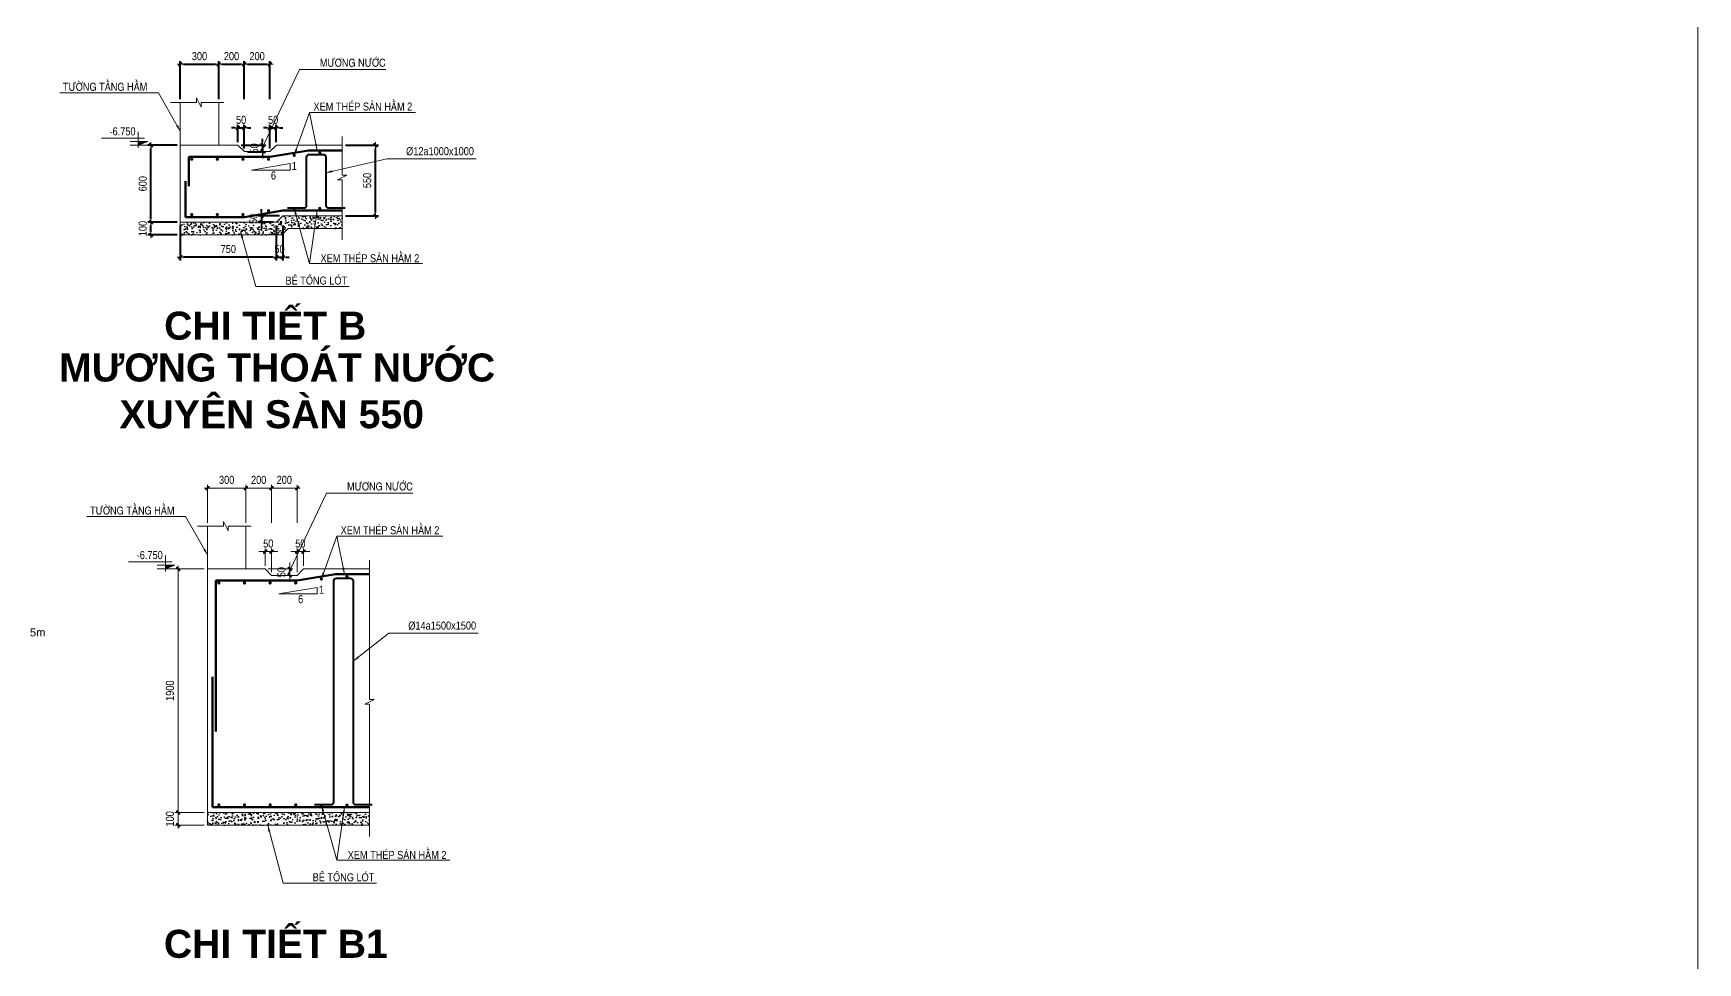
# Model space of a CAD drawing. Header units: millimetres. Extents: x 2356525 to 2927188, y -665534 to -417818.
# Drawn here: x 2823216 to 2927188, y -535301 to -477275 of the extents above; entities that cross this region are included whole.
import ezdxf
from ezdxf.enums import TextEntityAlignment as Align

# ---------------------------------------------------------------- set-up
doc = ezdxf.new("R2010")
doc.units = ezdxf.units.MM
doc.header["$LTSCALE"] = 200
doc.header["$MEASUREMENT"] = 0
doc.linetypes.add('HIDDEN', pattern=[0.375, 0.25, -0.125])
doc.layers.get('0').update_dxf_attribs({"lineweight": 9})
doc.layers.get('Defpoints').update_dxf_attribs({"color": 10, "lineweight": 0})
doc.layers.add('8', color=8, linetype='Continuous')
for name, color, linetype, lineweight in [('CDAI', 21, 'Continuous', 40), ('CHUTO', 51, 'Continuous', 15), ('CTHEP', 50, 'Continuous', 50), ('DBAO', 90, 'Continuous', 13), ('DGIONG', 130, 'Continuous', 13), ('DMo', 9, 'HIDDEN', 9), ('HATCH', 154, 'Continuous', 9), ('KTH', 154, 'Continuous', 9), ('Net khuat', 8, 'HIDDEN', 13), ('Start text ghi chu', 7, 'Continuous', 15), ('STICK', 1, 'Continuous', 9), ('TEXT', 7, 'Continuous', 15)]:
    doc.layers.add(name, color=color, linetype=linetype, lineweight=lineweight)
doc.styles.add('ArialB', font='arialbd.ttf')
doc.styles.add('CHU GHI CHU', font='arial.ttf', dxfattribs={"height": 200})
doc.styles.add('Star-HelCon', font='')
doc.styles.add('TTP-HelCon', font='')
doc.styles.get('Star-HelCon').set_extended_font_data('VNI-Helve-Condense')
doc.styles.get('TTP-HelCon').set_extended_font_data('VNI-Helve-Condense')
doc.dimstyles.new('TTP-100', dxfattribs={"dimscale": 100, "dimtxt": 2.5, "dimasz": 1, "dimexe": 1, "dimexo": 0, "dimgap": 0.09, "dimtad": 0, "dimdec": 4, "dimrnd": 1, "dimdsep": 46, "dimtxsty": 'TTP-HelCon', "dimblk": 'Stick', "dimcen": 0.09, "dimdle": 1.5, "dimclrd": 256, "dimclre": 256, "dimclrt": 7, "dimadec": 0, "dimazin": 0, "dimtfac": 1, "dimtdec": 4, "dimtix": 1, "dimtmove": 0, "dimatfit": 3, "dimfxl": 1, "dimtvp": 1, "dimtolj": 1, "dimtzin": 0, "dimlwd": -1, "dimlwe": -1, "dimarcsym": 1})
doc.dimstyles.new('TTP-25', dxfattribs={"dimscale": 25, "dimtxt": 2.5, "dimasz": 1, "dimexe": 1, "dimexo": 1, "dimgap": 0.09, "dimtad": 0, "dimdec": 4, "dimrnd": 1, "dimzin": 9, "dimdsep": 46, "dimtxsty": 'TTP-HelCon', "dimblk": 'Stick', "dimcen": 0.09, "dimdle": 1.5, "dimclrd": 256, "dimclre": 256, "dimclrt": 7, "dimadec": 0, "dimazin": 0, "dimtfac": 1, "dimtdec": 4, "dimtmove": 0, "dimatfit": 3, "dimldrblk": 'ARCHTICK', "dimfxl": 1, "dimtvp": 1, "dimtolj": 1, "dimtzin": 0, "dimarcsym": 0})

# ---------------------------------------------------------------- blocks, each defined once
blk = doc.blocks.new('Stick')
at = {"layer": 'STICK'}
h = blk.add_hatch(color=256, dxfattribs=at)
edge = h.paths.add_edge_path()
edge.add_line((0.3, 0.5), (-0.5, -0.3))
edge.add_arc((-0.4, -0.4), 0.141, 135, 315)
edge.add_line((-0.3, -0.5), (0.5, 0.3))
edge.add_arc((0.4, 0.4), 0.141, 315, 495)
blk.add_line((1, 0), (-1, 0), dxfattribs=at)
blk.add_lwpolyline([(0.3, 0.5), (-0.5, -0.3, 1), (-0.3, -0.5), (0.5, 0.3, 1), (0.3, 0.5, 1)], format="xyb", dxfattribs=at)
blk = doc.blocks.new('*D69')
at = {"layer": 'Defpoints', "color": 0, "ltscale": 500, "transparency": 16777216}
for p in [(2661432, -539838), (2661132, -540135), (2661432, -540135)]:
    blk.add_point(p, dxfattribs=at)
at = {"layer": 'KTH', "lineweight": -2, "ltscale": 500, "transparency": 16777216}
for p, q in [((2661132, -540110), (2661132, -539813)), ((2661157, -539838), (2661407, -539838)), ((2661432, -540110), (2661432, -539813))]:
    blk.add_line(p, q, dxfattribs=at)
at = {"layer": 'KTH', "lineweight": -2, "ltscale": 500, "transparency": 16777216, "xscale": 25, "yscale": 25, "zscale": 25, "rotation": 180}
blk.add_blockref('Stick', (2661132, -539838), dxfattribs=at)
at = {"layer": 'KTH', "lineweight": -2, "ltscale": 500, "transparency": 16777216, "xscale": 25, "yscale": 25, "zscale": 25}
blk.add_blockref('Stick', (2661432, -539838), dxfattribs=at)
at = {"layer": 'KTH', "color": 7, "ltscale": 500, "transparency": 16777216, "insert": (2661282, -539775), "char_height": 62.5, "attachment_point": 5, "style": 'TTP-HelCon'}
blk.add_mtext('\\A1;300', dxfattribs=at)
blk = doc.blocks.new('_ArchTick')
at = {"color": 0, "linetype": 'ByBlock', "const_width": 0.15}
blk.add_lwpolyline([(-0.5, -0.5), (0.5, 0.5)], dxfattribs=at)
blk = doc.blocks.new('*D70')
at = {"layer": 'Defpoints', "color": 0, "ltscale": 500, "transparency": 16777216}
for p in [(2661632, -539838), (2661432, -540135), (2661632, -540135)]:
    blk.add_point(p, dxfattribs=at)
at = {"layer": 'KTH', "lineweight": -2, "ltscale": 500, "transparency": 16777216}
for p, q in [((2661432, -540110), (2661432, -539813)), ((2661457, -539838), (2661607, -539838)), ((2661632, -540110), (2661632, -539813))]:
    blk.add_line(p, q, dxfattribs=at)
at = {"layer": 'KTH', "lineweight": -2, "ltscale": 500, "transparency": 16777216, "xscale": 25, "yscale": 25, "zscale": 25, "rotation": 180}
blk.add_blockref('Stick', (2661432, -539838), dxfattribs=at)
at = {"layer": 'KTH', "lineweight": -2, "ltscale": 500, "transparency": 16777216, "xscale": 25, "yscale": 25, "zscale": 25}
blk.add_blockref('Stick', (2661632, -539838), dxfattribs=at)
at = {"layer": 'KTH', "color": 7, "ltscale": 500, "transparency": 16777216, "insert": (2661532, -539775), "char_height": 62.5, "attachment_point": 5, "style": 'TTP-HelCon'}
blk.add_mtext('\\A1;200', dxfattribs=at)
blk = doc.blocks.new('*D71')
at = {"layer": 'Defpoints', "color": 0, "ltscale": 500, "transparency": 16777216}
for p in [(2661832, -539838), (2661632, -540135), (2661832, -540135)]:
    blk.add_point(p, dxfattribs=at)
at = {"layer": 'KTH', "lineweight": -2, "ltscale": 500, "transparency": 16777216}
for p, q in [((2661632, -540110), (2661632, -539813)), ((2661657, -539838), (2661807, -539838)), ((2661832, -540110), (2661832, -539813))]:
    blk.add_line(p, q, dxfattribs=at)
at = {"layer": 'KTH', "lineweight": -2, "ltscale": 500, "transparency": 16777216, "xscale": 25, "yscale": 25, "zscale": 25, "rotation": 180}
blk.add_blockref('Stick', (2661632, -539838), dxfattribs=at)
at = {"layer": 'KTH', "lineweight": -2, "ltscale": 500, "transparency": 16777216, "xscale": 25, "yscale": 25, "zscale": 25}
blk.add_blockref('Stick', (2661832, -539838), dxfattribs=at)
at = {"layer": 'KTH', "color": 7, "ltscale": 500, "transparency": 16777216, "insert": (2661732, -539775), "char_height": 62.5, "attachment_point": 5, "style": 'TTP-HelCon'}
blk.add_mtext('\\A1;200', dxfattribs=at)
blk = doc.blocks.new('*D72')
at = {"layer": 'Defpoints', "color": 0, "ltscale": 500, "transparency": 16777216}
for p in [(2661632, -540335), (2661582, -540470), (2661632, -540520)]:
    blk.add_point(p, dxfattribs=at)
at = {"layer": 'KTH', "lineweight": -2, "ltscale": 500, "transparency": 16777216}
for p, q in [((2661557, -540335), (2661532, -540335)), ((2661582, -540445), (2661582, -540310)), ((2661582, -540335), (2661632, -540335)), ((2661632, -540495), (2661632, -540310)), ((2661657, -540335), (2661682, -540335))]:
    blk.add_line(p, q, dxfattribs=at)
at = {"layer": 'KTH', "lineweight": -2, "ltscale": 500, "transparency": 16777216, "xscale": 25, "yscale": 25, "zscale": 25}
blk.add_blockref('Stick', (2661582, -540335), dxfattribs=at)
at = {"layer": 'KTH', "lineweight": -2, "ltscale": 500, "transparency": 16777216, "xscale": 25, "yscale": 25, "zscale": 25, "rotation": 180}
blk.add_blockref('Stick', (2661632, -540335), dxfattribs=at)
at = {"layer": 'KTH', "color": 7, "ltscale": 500, "transparency": 16777216, "insert": (2661607, -540272), "char_height": 62.5, "attachment_point": 5, "style": 'TTP-HelCon'}
blk.add_mtext('\\A1;50', dxfattribs=at)
blk = doc.blocks.new('*D73')
at = {"layer": 'Defpoints', "color": 0, "ltscale": 500, "transparency": 16777216}
for p in [(2661882, -540335), (2661832, -540520), (2661882, -540470)]:
    blk.add_point(p, dxfattribs=at)
at = {"layer": 'KTH', "lineweight": -2, "ltscale": 500, "transparency": 16777216}
for p, q in [((2661807, -540335), (2661782, -540335)), ((2661832, -540495), (2661832, -540310)), ((2661832, -540335), (2661882, -540335)), ((2661882, -540445), (2661882, -540310)), ((2661907, -540335), (2661932, -540335))]:
    blk.add_line(p, q, dxfattribs=at)
at = {"layer": 'KTH', "lineweight": -2, "ltscale": 500, "transparency": 16777216, "xscale": 25, "yscale": 25, "zscale": 25}
blk.add_blockref('Stick', (2661832, -540335), dxfattribs=at)
at = {"layer": 'KTH', "lineweight": -2, "ltscale": 500, "transparency": 16777216, "xscale": 25, "yscale": 25, "zscale": 25, "rotation": 180}
blk.add_blockref('Stick', (2661882, -540335), dxfattribs=at)
at = {"layer": 'KTH', "color": 7, "ltscale": 500, "transparency": 16777216, "insert": (2661857, -540272), "char_height": 62.5, "attachment_point": 5, "style": 'TTP-HelCon'}
blk.add_mtext('\\A1;50', dxfattribs=at)
blk = doc.blocks.new('*D74')
at = {"layer": 'Defpoints', "color": 0, "ltscale": 500, "transparency": 16777216}
for p in [(2661582, -540470), (2661632, -540520), (2661774, -540520)]:
    blk.add_point(p, dxfattribs=at)
at = {"layer": 'KTH', "lineweight": -2, "ltscale": 500, "transparency": 16777216}
for p, q in [((2661607, -540470), (2661799, -540470)), ((2661657, -540520), (2661799, -540520)), ((2661774, -540445), (2661774, -540420)), ((2661774, -540470), (2661774, -540520)), ((2661774, -540545), (2661774, -540570))]:
    blk.add_line(p, q, dxfattribs=at)
at = {"layer": 'KTH', "lineweight": -2, "ltscale": 500, "transparency": 16777216, "xscale": 25, "yscale": 25, "zscale": 25}
for p, rotation in [((2661774, -540470), 270), ((2661774, -540520), 90)]:
    blk.add_blockref('Stick', p, dxfattribs=dict(at, rotation=rotation))
at = {"layer": 'KTH', "color": 7, "ltscale": 500, "transparency": 16777216, "insert": (2661710, -540495), "char_height": 62.5, "attachment_point": 5, "rotation": 90, "style": 'TTP-HelCon'}
blk.add_mtext('\\A1;50', dxfattribs=at)
blk = doc.blocks.new('*D75')
at = {"layer": 'Defpoints', "color": 0, "ltscale": 500, "transparency": 16777216}
for p in [(2661132, -541070), (2661882, -541070), (2661132, -541344)]:
    blk.add_point(p, dxfattribs=at)
at = {"layer": 'KTH', "lineweight": -2, "ltscale": 500, "transparency": 16777216}
for p, q in [((2661132, -541095), (2661132, -541369)), ((2661882, -541095), (2661882, -541369)), ((2661857, -541344), (2661157, -541344))]:
    blk.add_line(p, q, dxfattribs=at)
at = {"layer": 'KTH', "lineweight": -2, "ltscale": 500, "transparency": 16777216, "xscale": 25, "yscale": 25, "zscale": 25, "rotation": 180}
blk.add_blockref('Stick', (2661132, -541344), dxfattribs=at)
at = {"layer": 'KTH', "lineweight": -2, "ltscale": 500, "transparency": 16777216, "xscale": 25, "yscale": 25, "zscale": 25}
blk.add_blockref('Stick', (2661882, -541344), dxfattribs=at)
at = {"layer": 'KTH', "color": 7, "ltscale": 500, "transparency": 16777216, "insert": (2661507, -541280), "char_height": 62.5, "attachment_point": 5, "style": 'TTP-HelCon'}
blk.add_mtext('\\A1;750', dxfattribs=at)
blk = doc.blocks.new('*D76')
at = {"layer": 'Defpoints', "color": 0, "ltscale": 500, "transparency": 16777216}
for p in [(2661882, -541070), (2661932, -541070), (2661932, -541344)]:
    blk.add_point(p, dxfattribs=at)
at = {"layer": 'KTH', "lineweight": -2, "ltscale": 500, "transparency": 16777216}
for p, q in [((2661882, -541095), (2661882, -541369)), ((2661932, -541095), (2661932, -541369)), ((2661857, -541344), (2661832, -541344)), ((2661882, -541344), (2661932, -541344)), ((2661957, -541344), (2661982, -541344))]:
    blk.add_line(p, q, dxfattribs=at)
at = {"layer": 'KTH', "lineweight": -2, "ltscale": 500, "transparency": 16777216, "xscale": 25, "yscale": 25, "zscale": 25}
blk.add_blockref('Stick', (2661882, -541344), dxfattribs=at)
at = {"layer": 'KTH', "lineweight": -2, "ltscale": 500, "transparency": 16777216, "xscale": 25, "yscale": 25, "zscale": 25, "rotation": 180}
blk.add_blockref('Stick', (2661932, -541344), dxfattribs=at)
at = {"layer": 'KTH', "color": 7, "ltscale": 500, "transparency": 16777216, "insert": (2661907, -541280), "char_height": 62.5, "attachment_point": 5, "style": 'TTP-HelCon'}
blk.add_mtext('\\A1;50', dxfattribs=at)
blk = doc.blocks.new('*D77')
at = {"layer": 'Defpoints', "color": 0, "ltscale": 500, "transparency": 16777216}
for p in [(2660903, -540470), (2661132, -540470), (2661132, -541070)]:
    blk.add_point(p, dxfattribs=at)
at = {"layer": 'KTH', "lineweight": -2, "ltscale": 500, "transparency": 16777216}
for p, q in [((2661107, -540470), (2660878, -540470)), ((2660903, -541045), (2660903, -540495)), ((2661107, -541070), (2660878, -541070))]:
    blk.add_line(p, q, dxfattribs=at)
at = {"layer": 'KTH', "lineweight": -2, "ltscale": 500, "transparency": 16777216, "xscale": 25, "yscale": 25, "zscale": 25}
for p, rotation in [((2660903, -540470), 90), ((2660903, -541070), 270)]:
    blk.add_blockref('Stick', p, dxfattribs=dict(at, rotation=rotation))
at = {"layer": 'KTH', "color": 7, "ltscale": 500, "transparency": 16777216, "insert": (2660839, -540770), "char_height": 62.5, "attachment_point": 5, "rotation": 90, "style": 'TTP-HelCon'}
blk.add_mtext('\\A1;600', dxfattribs=at)
blk = doc.blocks.new('*D78')
at = {"layer": 'Defpoints', "color": 0, "ltscale": 500, "transparency": 16777216}
for p in [(2662397, -540470), (2662656, -540470), (2662397, -541020)]:
    blk.add_point(p, dxfattribs=at)
at = {"layer": 'KTH', "lineweight": -2, "ltscale": 500, "transparency": 16777216}
for p, q in [((2662422, -540470), (2662681, -540470)), ((2662656, -540995), (2662656, -540495)), ((2662422, -541020), (2662681, -541020))]:
    blk.add_line(p, q, dxfattribs=at)
at = {"layer": 'KTH', "lineweight": -2, "ltscale": 500, "transparency": 16777216, "xscale": 25, "yscale": 25, "zscale": 25}
for p, rotation in [((2662656, -540470), 90), ((2662656, -541020), 270)]:
    blk.add_blockref('Stick', p, dxfattribs=dict(at, rotation=rotation))
at = {"layer": 'KTH', "color": 7, "ltscale": 500, "transparency": 16777216, "insert": (2662592, -540745), "char_height": 62.5, "attachment_point": 5, "rotation": 90, "style": 'TTP-HelCon'}
blk.add_mtext('\\A1;550', dxfattribs=at)
blk = doc.blocks.new('*D79')
at = {"layer": 'Defpoints', "color": 0, "ltscale": 500, "transparency": 16777216}
for p in [(2661932, -541020), (2661766, -541070), (2661882, -541070)]:
    blk.add_point(p, dxfattribs=at)
at = {"layer": 'KTH', "lineweight": -2, "ltscale": 500, "transparency": 16777216}
for p, q in [((2661907, -541020), (2661741, -541020)), ((2661766, -540995), (2661766, -540970)), ((2661766, -541020), (2661766, -541070)), ((2661857, -541070), (2661741, -541070)), ((2661766, -541095), (2661766, -541120))]:
    blk.add_line(p, q, dxfattribs=at)
at = {"layer": 'KTH', "lineweight": -2, "ltscale": 500, "transparency": 16777216, "xscale": 25, "yscale": 25, "zscale": 25}
for p, rotation in [((2661766, -541020), 270), ((2661766, -541070), 90)]:
    blk.add_blockref('Stick', p, dxfattribs=dict(at, rotation=rotation))
at = {"layer": 'KTH', "color": 7, "ltscale": 500, "transparency": 16777216, "insert": (2661703, -541045), "char_height": 62.5, "attachment_point": 5, "rotation": 90, "style": 'TTP-HelCon'}
blk.add_mtext('\\A1;50', dxfattribs=at)
blk = doc.blocks.new('*D80')
at = {"layer": 'Defpoints', "color": 0, "ltscale": 500, "transparency": 16777216}
for p in [(2660903, -541070), (2661132, -541070), (2661132, -541170)]:
    blk.add_point(p, dxfattribs=at)
at = {"layer": 'KTH', "lineweight": -2, "ltscale": 500, "transparency": 16777216}
for p, q in [((2661107, -541070), (2660878, -541070)), ((2661107, -541170), (2660878, -541170)), ((2660903, -541145), (2660903, -541095))]:
    blk.add_line(p, q, dxfattribs=at)
at = {"layer": 'KTH', "lineweight": -2, "ltscale": 500, "transparency": 16777216, "xscale": 25, "yscale": 25, "zscale": 25}
for p, rotation in [((2660903, -541070), 90), ((2660903, -541170), 270)]:
    blk.add_blockref('Stick', p, dxfattribs=dict(at, rotation=rotation))
at = {"layer": 'KTH', "color": 7, "ltscale": 500, "transparency": 16777216, "insert": (2660839, -541120), "char_height": 62.5, "attachment_point": 5, "rotation": 90, "style": 'TTP-HelCon'}
blk.add_mtext('\\A1;100', dxfattribs=at)
blk = doc.blocks.new('CODE')
at = {"layer": 'DBAO'}
for p, q in [((-63, 0), (-138, 30)), ((-138, 30), (0, 30)), ((-138, 0), (0, 0)), ((-113, 55), (224, 55)), ((-63, -20), (-63, 105))]:
    blk.add_line(p, q, dxfattribs=at)
at = {"layer": 'HATCH', "color": 1}
blk.add_solid([(-63, 0), (-138, 30), (-63, 30)], dxfattribs=at)
blk = doc.blocks.new('*D457')
at = {"layer": 'Defpoints', "color": 0, "ltscale": 500, "transparency": 16777216}
for p in [(629, 651), (329, 355), (629, 355)]:
    blk.add_point(p, dxfattribs=at)
at = {"layer": 'KTH', "lineweight": -2, "ltscale": 500, "transparency": 16777216}
for p, q in [((329, 380), (329, 676)), ((354, 651), (604, 651)), ((629, 380), (629, 676))]:
    blk.add_line(p, q, dxfattribs=at)
at = {"layer": 'KTH', "lineweight": -2, "ltscale": 500, "transparency": 16777216, "xscale": 25, "yscale": 25, "zscale": 25, "rotation": 180}
blk.add_blockref('Stick', (329, 651), dxfattribs=at)
at = {"layer": 'KTH', "lineweight": -2, "ltscale": 500, "transparency": 16777216, "xscale": 25, "yscale": 25, "zscale": 25}
blk.add_blockref('Stick', (629, 651), dxfattribs=at)
at = {"layer": 'KTH', "color": 7, "ltscale": 500, "transparency": 16777216, "insert": (479, 715), "char_height": 62.5, "attachment_point": 5, "style": 'TTP-HelCon'}
blk.add_mtext('\\A1;300', dxfattribs=at)
blk = doc.blocks.new('*D458')
at = {"layer": 'Defpoints', "color": 0, "ltscale": 500, "transparency": 16777216}
for p in [(829, 651), (629, 355), (829, 355)]:
    blk.add_point(p, dxfattribs=at)
at = {"layer": 'KTH', "lineweight": -2, "ltscale": 500, "transparency": 16777216}
for p, q in [((629, 380), (629, 676)), ((654, 651), (804, 651)), ((829, 380), (829, 676))]:
    blk.add_line(p, q, dxfattribs=at)
at = {"layer": 'KTH', "lineweight": -2, "ltscale": 500, "transparency": 16777216, "xscale": 25, "yscale": 25, "zscale": 25, "rotation": 180}
blk.add_blockref('Stick', (629, 651), dxfattribs=at)
at = {"layer": 'KTH', "lineweight": -2, "ltscale": 500, "transparency": 16777216, "xscale": 25, "yscale": 25, "zscale": 25}
blk.add_blockref('Stick', (829, 651), dxfattribs=at)
at = {"layer": 'KTH', "color": 7, "ltscale": 500, "transparency": 16777216, "insert": (729, 715), "char_height": 62.5, "attachment_point": 5, "style": 'TTP-HelCon'}
blk.add_mtext('\\A1;200', dxfattribs=at)
blk = doc.blocks.new('*D459')
at = {"layer": 'Defpoints', "color": 0, "ltscale": 500, "transparency": 16777216}
for p in [(1029, 651), (829, 355), (1029, 355)]:
    blk.add_point(p, dxfattribs=at)
at = {"layer": 'KTH', "lineweight": -2, "ltscale": 500, "transparency": 16777216}
for p, q in [((829, 380), (829, 676)), ((854, 651), (1004, 651)), ((1029, 380), (1029, 676))]:
    blk.add_line(p, q, dxfattribs=at)
at = {"layer": 'KTH', "lineweight": -2, "ltscale": 500, "transparency": 16777216, "xscale": 25, "yscale": 25, "zscale": 25, "rotation": 180}
blk.add_blockref('Stick', (829, 651), dxfattribs=at)
at = {"layer": 'KTH', "lineweight": -2, "ltscale": 500, "transparency": 16777216, "xscale": 25, "yscale": 25, "zscale": 25}
blk.add_blockref('Stick', (1029, 651), dxfattribs=at)
at = {"layer": 'KTH', "color": 7, "ltscale": 500, "transparency": 16777216, "insert": (929, 715), "char_height": 62.5, "attachment_point": 5, "style": 'TTP-HelCon'}
blk.add_mtext('\\A1;200', dxfattribs=at)
blk = doc.blocks.new('*D460')
at = {"layer": 'Defpoints', "color": 0, "ltscale": 500, "transparency": 16777216}
for p in [(829, 155), (779, 20), (829, -30)]:
    blk.add_point(p, dxfattribs=at)
at = {"layer": 'KTH', "lineweight": -2, "ltscale": 500, "transparency": 16777216}
for p, q in [((754, 155), (729, 155)), ((779, 45), (779, 180)), ((779, 155), (829, 155)), ((829, -5), (829, 180)), ((854, 155), (879, 155))]:
    blk.add_line(p, q, dxfattribs=at)
at = {"layer": 'KTH', "lineweight": -2, "ltscale": 500, "transparency": 16777216, "xscale": 25, "yscale": 25, "zscale": 25}
blk.add_blockref('Stick', (779, 155), dxfattribs=at)
at = {"layer": 'KTH', "lineweight": -2, "ltscale": 500, "transparency": 16777216, "xscale": 25, "yscale": 25, "zscale": 25, "rotation": 180}
blk.add_blockref('Stick', (829, 155), dxfattribs=at)
at = {"layer": 'KTH', "color": 7, "ltscale": 500, "transparency": 16777216, "insert": (804, 218), "char_height": 62.5, "attachment_point": 5, "style": 'TTP-HelCon'}
blk.add_mtext('\\A1;50', dxfattribs=at)
blk = doc.blocks.new('*D461')
at = {"layer": 'Defpoints', "color": 0, "ltscale": 500, "transparency": 16777216}
for p in [(1079, 155), (1079, 20), (1029, -30)]:
    blk.add_point(p, dxfattribs=at)
at = {"layer": 'KTH', "lineweight": -2, "ltscale": 500, "transparency": 16777216}
for p, q in [((1004, 155), (979, 155)), ((1029, -5), (1029, 180)), ((1029, 155), (1079, 155)), ((1079, 45), (1079, 180)), ((1104, 155), (1129, 155))]:
    blk.add_line(p, q, dxfattribs=at)
at = {"layer": 'KTH', "lineweight": -2, "ltscale": 500, "transparency": 16777216, "xscale": 25, "yscale": 25, "zscale": 25}
blk.add_blockref('Stick', (1029, 155), dxfattribs=at)
at = {"layer": 'KTH', "lineweight": -2, "ltscale": 500, "transparency": 16777216, "xscale": 25, "yscale": 25, "zscale": 25, "rotation": 180}
blk.add_blockref('Stick', (1079, 155), dxfattribs=at)
at = {"layer": 'KTH', "color": 7, "ltscale": 500, "transparency": 16777216, "insert": (1054, 218), "char_height": 62.5, "attachment_point": 5, "style": 'TTP-HelCon'}
blk.add_mtext('\\A1;50', dxfattribs=at)
blk = doc.blocks.new('*D462')
at = {"layer": 'Defpoints', "color": 0, "ltscale": 500, "transparency": 16777216}
for p in [(779, 20), (829, -30), (971, -30)]:
    blk.add_point(p, dxfattribs=at)
at = {"layer": 'KTH', "lineweight": -2, "ltscale": 500, "transparency": 16777216}
for p, q in [((804, 20), (996, 20)), ((971, 45), (971, 70)), ((971, 20), (971, -30)), ((854, -30), (996, -30)), ((971, -55), (971, -80))]:
    blk.add_line(p, q, dxfattribs=at)
at = {"layer": 'KTH', "lineweight": -2, "ltscale": 500, "transparency": 16777216, "xscale": 25, "yscale": 25, "zscale": 25}
for p, rotation in [((971, 20), 270), ((971, -30), 90)]:
    blk.add_blockref('Stick', p, dxfattribs=dict(at, rotation=rotation))
at = {"layer": 'KTH', "color": 7, "ltscale": 500, "transparency": 16777216, "insert": (907, -5), "char_height": 62.5, "attachment_point": 5, "rotation": 90, "style": 'TTP-HelCon'}
blk.add_mtext('\\A1;50', dxfattribs=at)
blk = doc.blocks.new('*D463')
at = {"layer": 'Defpoints', "color": 0, "ltscale": 500, "transparency": 16777216}
for p in [(100, 20), (329, 20), (329, -1880)]:
    blk.add_point(p, dxfattribs=at)
at = {"layer": 'KTH', "lineweight": -2, "ltscale": 500, "transparency": 16777216}
for p, q in [((304, 20), (75, 20)), ((100, -1855), (100, -5)), ((304, -1880), (75, -1880))]:
    blk.add_line(p, q, dxfattribs=at)
at = {"layer": 'KTH', "lineweight": -2, "ltscale": 500, "transparency": 16777216, "xscale": 25, "yscale": 25, "zscale": 25}
for p, rotation in [((100, 20), 90), ((100, -1880), 270)]:
    blk.add_blockref('Stick', p, dxfattribs=dict(at, rotation=rotation))
at = {"layer": 'KTH', "color": 7, "ltscale": 500, "transparency": 16777216, "insert": (36, -930), "char_height": 62.5, "attachment_point": 5, "rotation": 90, "style": 'TTP-HelCon'}
blk.add_mtext('\\A1;1900', dxfattribs=at)
blk = doc.blocks.new('*D464')
at = {"layer": 'Defpoints', "color": 0, "ltscale": 500, "transparency": 16777216}
for p in [(100, -1880), (329, -1880), (329, -1980)]:
    blk.add_point(p, dxfattribs=at)
at = {"layer": 'KTH', "lineweight": -2, "ltscale": 500, "transparency": 16777216}
for p, q in [((304, -1880), (75, -1880)), ((100, -1955), (100, -1905)), ((304, -1980), (75, -1980))]:
    blk.add_line(p, q, dxfattribs=at)
at = {"layer": 'KTH', "lineweight": -2, "ltscale": 500, "transparency": 16777216, "xscale": 25, "yscale": 25, "zscale": 25}
for p, rotation in [((100, -1880), 90), ((100, -1980), 270)]:
    blk.add_blockref('Stick', p, dxfattribs=dict(at, rotation=rotation))
at = {"layer": 'KTH', "color": 7, "ltscale": 500, "transparency": 16777216, "insert": (36, -1930), "char_height": 62.5, "attachment_point": 5, "rotation": 90, "style": 'TTP-HelCon'}
blk.add_mtext('\\A1;100', dxfattribs=at)
blk = doc.blocks.new('SFDGFDH')
at = {"layer": '8'}
h = blk.add_hatch(dxfattribs=at)
h.set_pattern_fill('AR-CONC', color=256, scale=10)
h.set_pattern_definition([(50, (-2661678.107, 540519.886), (71.7260183, -6.2752135), [7.5, -82.5]), (355, (-2661678.11, 540519.886), (-13.8751334, 75.2192134), [6, -66]), (100.4514445, (-2661672.13, 540519.36), (57.8508847, 68.9439991), [6.3740192, -70.1142112]), (46.1842, (-2661678.11, 540539.89), (106.724133, -16.551928), [11.25, -123.75]), (96.6356355, (-2661669.21, 540538.51), (93.4661946, 97.41186), [9.561034, -105.171376]), (351.184164, (-2661678.11, 540539.89), (93.4661945, 97.41186), [9, -99]), (21, (-2661668.107, 540534.886), (59.6907052, -40.2618891), [7.5, -82.5]), (326, (-2661668.11, 540534.886), (24.3315332, 72.5150045), [6, -66]), (71.4514447, (-2661663.13, 540531.53), (84.0222377, 32.2531153), [6.374019, -70.1142112]), (37.5, (-2661678.107, 540519.886), (1.21598553, 33.28938538), [0, -65.2, 0, -67, 0, -66.25]), (7.5, (-2661678.107, 540519.886), (26.30695374, 39.4411712), [0, -38.2, 0, -63.7, 0, -25.25]), (327.5, (-2661700.407, 540519.886), (53.38224362, -2.25548717), [0, -25, 0, -78, 0, -103.5]), (317.5, (-2661710.407, 540519.886), (58.3186169, 10.0104982), [0, -32.5, 0, -51.8, 0, -73.5])])
h.paths.add_polyline_path([(718.39939, -500.02778), (254.16296, -500.02778), (204.16296, -550.02778), (-545.82893, -550.02778), (-545.82893, -650.02778), (245.58432, -650.02778), (295.58432, -600.02778), (718.39939, -600.02778)])
at = {"layer": 'CDAI'}
blk.add_lwpolyline([(290.70558, -439.40958), (420.53625, -439.40958, 0.4142135624), (440.53625, -419.40958), (440.53625, -41.82923, -0.4142135624), (460.53625, -21.82923), (570.53625, -21.82923, -0.4142135624), (590.53625, -41.82923), (590.53625, -419.40958, 0.4142135624), (610.53625, -439.40958), (740.35813, -439.40958)], format="xyb", dxfattribs=at)
at = {"layer": 'CTHEP'}
for p, q in [((154.16296, -40), (454.15608, 9.99885)), ((454.15608, 9.99885), (718.39921, 9.99764)), ((-480.31907, -40), (-480.3182, -270.01382)), ((-480.31907, -40), (154.16296, -40)), ((-505.83105, -230.01397), (-505.82999, -510.02778)), ((-505.82999, -510.02778), (-45.83704, -510.02778)), ((-45.83704, -510.02778), (254.16296, -460.02778)), ((254.16296, -460.02778), (718.39939, -460.02778))]:
    blk.add_line(p, q, dxfattribs=at)
at = {"layer": 'CTHEP', "const_width": 12.5}
for points in [[(536.99684, -9.04559, -1), (549.49684, -9.04559, -1)], [(-463.00316, -59.04559, -1), (-450.50316, -59.04559, -1)], [(-263.00316, -59.04559, -1), (-250.50316, -59.04559, -1)], [(-63.00316, -59.04559, -1), (-50.50316, -59.04559, -1)], [(136.99684, -59.04559, -1), (149.49684, -59.04559, -1)], [(336.99684, -28.22711, -1), (349.49684, -28.22711, -1)], [(-463.00316, -491.0384, 1), (-450.50316, -491.0384, 1)], [(-263.00316, -491.0384, 1), (-250.50316, -491.0384, 1)], [(-63.00316, -491.0384, 1), (-50.50316, -491.0384, 1)], [(136.99684, -460.96209, 1), (149.49684, -460.96209, 1)], [(336.99684, -443.16012, 1), (349.49684, -443.16012, 1)], [(536.99684, -443.16012, 1), (549.49684, -443.16012, 1)]]:
    blk.add_lwpolyline(points, format="xyb", close=True, dxfattribs=at)
at = {"layer": 'DBAO'}
for p, q in [((-545.83246, 384.6194), (-545.82893, -550.02778)), ((-245.83246, 384.6202), (-245.83052, 50)), ((-245.83052, 50), (-95.83704, 50)), ((-95.83704, 50), (-45.83704, 0)), ((-45.83704, 0), (154.16296, 0)), ((154.16296, 0), (204.16296, 50)), ((204.16296, 50), (718.39939, 49.99764)), ((204.16296, -550.02778), (254.16296, -500.02778)), ((254.16296, -500.02778), (718.39939, -500.02778)), ((-545.82893, -550.02778), (204.16296, -550.02778))]:
    blk.add_line(p, q, dxfattribs=at)
at = {"layer": 'DGIONG'}
for p, q in [((11.13571, -143.41624), (311.12883, -93.41738)), ((311.12883, -93.41738), (311.12883, -143.41624)), ((11.13571, -143.41624), (311.12883, -143.41624)), ((-545.82893, -650.02778), (-545.82893, -550.02778)), ((245.58432, -650.02778), (295.58432, -600.02778)), ((295.58432, -600.02778), (718.39939, -600.02778)), ((-545.82893, -650.02778), (245.58432, -650.02778))]:
    blk.add_line(p, q, dxfattribs=at)
at = {"layer": 'KTH'}
for points in [[(-623.34316, 384.6194), (-419.54246, 384.6194), (-419.54246, 421.05017), (-383.11169, 348.18863), (-383.11169, 384.6194), (-204.89503, 384.6194)], [(718.39939, 117.99577), (718.39939, -184.00464), (754.83016, -184.00464), (681.96862, -220.4354), (718.39939, -220.4354), (718.39939, -688.2663)]]:
    blk.add_lwpolyline(points, dxfattribs=at)
at = {"layer": 'Net khuat', "ltscale": 250}
blk.add_line((-245.82302, 50), (-545.82302, 50), dxfattribs=at)
at = {"layer": 'KTH', "linetype": 'Continuous', "xscale": -1}
blk.add_blockref('CODE', (-937.60687, 50), dxfattribs=at)
at = {"layer": 'TEXT', "style": 'Star-HelCon'}
for s, p in [('MÖÔNG NÖÔÙC', (800.64938, 701.09895)), ('TÖÔØNG TAÀNG HAÀM', (-1132.92598, 519.40811)), ('XEM THEÙP SAØN HAÀM 2', (879.52665, 365.62458)), ('Þ12a1000x1000', (1482.04007, 3.71324)), ('1', (344.18639, -111.97204)), ('6', (181.41237, -185.99143)), ('XEM THEÙP SAØN HAÀM 2', (934.84271, -818.27456)), ('BEÂ TOÂNG LOÙT', (515.99586, -998.17612))]:
    blk.add_text(s, height=62.5, dxfattribs=at).set_placement(p, align=Align.MIDDLE)
at = {"layer": 'TEXT', "style": 'TTP-HelCon'}
blk.add_text('-6.750', height=62.5, dxfattribs=at).set_placement((-895.34021, 126.99499), align=Align.RIGHT)
at = {"layer": 'KTH', "ltscale": 500}
for base, p1, p2, picture, middle in [((-245.83246, 681.41177), (-545.83246, 384.6194), (-245.83246, 384.6194), '*D69', (-395.83246, 745.24511)), ((-45.83704, 681.41177), (-245.83246, 384.6194), (-45.83704, 384.6194), '*D70', (-145.83475, 745.24511)), ((154.16296, 681.41177), (-45.83704, 384.6194), (154.16296, 384.6194), '*D71', (54.16296, 745.24511)), ((-545.82893, -824.44588), (204.16296, -550.02778), (-545.82893, -550.02778), '*D75', (-170.83298, -760.61255))]:
    dim = blk.add_linear_dim(base=base, p1=p1, p2=p2, dimstyle='TTP-25', dxfattribs=at)
    dim.commit()
    dim.dimension.update_dxf_attribs({"geometry": picture, "text_midpoint": middle, "insert": (-2661678.10666, 540519.88598)})
for base, p1, p2, picture, middle in [((-45.83704, 184.52902), (-95.83704, 50), (-45.83704, 0), '*D72', (-70.83704, 184.52902)), ((204.16296, 184.52902), (154.16296, 0), (204.16296, 50), '*D73', (179.16296, 184.52902)), ((254.16296, -824.44588), (204.16296, -550.02778), (254.16296, -550.02778), '*D76', (229.16296, -824.44588))]:
    dim = blk.add_linear_dim(base=base, p1=p1, p2=p2, dimstyle='TTP-25', dxfattribs=at)
    dim.commit()
    dim.dimension.update_dxf_attribs({"geometry": picture, "text_midpoint": middle, "dimtype": 128, "insert": (-2661678.10666, 540519.88598)})
for base, p1, p2, picture, middle in [((-775.10687, 50), (-545.83177, -550.02778), (-545.83177, 50), '*D77', (-838.94021, -250.01389)), ((978.06063, 49.99764), (718.39939, -500.02778), (718.39939, 49.99764), '*D78', (914.2273, -225.01507))]:
    dim = blk.add_linear_dim(base=base, p1=p1, p2=p2, angle=90, dimstyle='TTP-25', dxfattribs=at)
    dim.commit()
    dim.dimension.update_dxf_attribs({"geometry": picture, "text_midpoint": middle, "insert": (-2661678.10666, 540519.88598)})
for base, p1, p2, picture, middle in [((95.75, 0), (-95.83704, 50), (-45.83704, 0), '*D74', (95.75, 25)), ((88.30477, -550.02778), (254.16296, -500.02778), (204.16296, -550.02778), '*D79', (88.30477, -525.02778)), ((-775.10687, -550.02778), (-545.82893, -650.02778), (-545.82893, -550.02778), '*D80', (-775.10687, -600.02778))]:
    dim = blk.add_linear_dim(base=base, p1=p1, p2=p2, angle=90, dimstyle='TTP-25', dxfattribs=at)
    dim.commit()
    dim.dimension.update_dxf_attribs({"geometry": picture, "text_midpoint": middle, "dimtype": 128, "insert": (-2661678.10666, 540519.88598)})
at = {"layer": 'DGIONG'}
for points in [[(79.67896, 0), (384.37703, 640.81734), (1057.91989, 640.81734)], [(-545.83161, 159.28176), (-716.65363, 459.12649), (-1487.87703, 459.12649)], [(343.24684, -28.22711), (463.2543, 305.34297), (1290.94711, 305.34297)], [(523.67972, 9.99853), (463.2543, 305.34297), (1290.94711, 305.34297)], [(590.53625, -164.79186), (1065.76773, -56.56838), (1763.03671, -56.56838)], [(343.24684, -443.16012), (463.2543, -872.76329), (1290.94711, -872.76329)], [(523.67972, -460.02868), (463.2543, -872.76329), (1346.56269, -872.76329)], [(-75.60001, -623.06168), (44.40746, -1052.66485), (772.6574, -1052.66485)]]:
    blk.add_leader(points, dimstyle='TTP-100', override={"dimasz": 0.5, "dimgap": 0.09, "dimtad": 0}, dxfattribs=at)
blk = doc.blocks.new('sfdsdg')
at = {"layer": '8'}
h = blk.add_hatch(dxfattribs=at)
h.set_pattern_fill('AR-CONC', color=256, scale=10)
h.set_pattern_definition([(50, (-2660803, 539139.886), (71.7260183, -6.2752135), [7.5, -82.5]), (355, (-2660803, 539139.886), (-13.8751334, 75.2192134), [6, -66]), (100.4514445, (-2660797.02, 539139.36), (57.8508847, 68.9439991), [6.3740192, -70.1142112]), (46.1842, (-2660803, 539159.89), (106.724133, -16.551928), [11.25, -123.75]), (96.6356355, (-2660794.11, 539158.51), (93.4661946, 97.41186), [9.561034, -105.171376]), (351.184164, (-2660803, 539159.89), (93.4661945, 97.41186), [9, -99]), (21, (-2660793, 539154.886), (59.6907052, -40.2618891), [7.5, -82.5]), (326, (-2660793, 539154.886), (24.3315332, 72.5150045), [6, -66]), (71.4514447, (-2660788.026, 539151.53), (84.0222377, 32.2531153), [6.374019, -70.1142112]), (37.5, (-2660803, 539139.886), (1.21598553, 33.28938538), [0, -65.2, 0, -67, 0, -66.25]), (7.5, (-2660803, 539139.886), (26.30695374, 39.4411712), [0, -38.2, 0, -63.7, 0, -25.25]), (327.5, (-2660825.3, 539139.886), (53.38224362, -2.25548717), [0, -25, 0, -78, 0, -103.5]), (317.5, (-2660835.3, 539139.886), (58.3186169, 10.0104982), [0, -32.5, 0, -51.8, 0, -73.5])])
h.paths.add_polyline_path([(1593.50627, -1880.02778), (1129.26984, -1880.02778), (1079.26984, -1880.02778), (329.27795, -1880.02778), (329.27795, -1980.02778), (1120.69119, -1980.02778), (1170.69119, -1980.02778), (1593.50627, -1980.02778)])
at = {"layer": 'CDAI'}
blk.add_lwpolyline([(1165.81245, -1819.40958), (1295.64313, -1819.40958, 0.4142135624), (1315.64313, -1799.40958), (1315.64313, -71.82923, -0.4142135624), (1335.64313, -51.82923), (1445.64313, -51.82923, -0.4142135624), (1465.64313, -71.82923), (1465.64313, -1799.40958, 0.4142135624), (1485.64313, -1819.40958), (1615.46501, -1819.40958)], format="xyb", dxfattribs=at)
at = {"layer": 'CTHEP'}
for p, q in [((394.7878, -70), (394.79013, -1247.84894)), ((394.7878, -70), (1029.26984, -70)), ((1029.26984, -70), (1329.26295, -20.00115)), ((1329.26295, -20.00115), (1593.50608, -20.00236)), ((369.27583, -822.33871), (369.27686, -1840.02778)), ((369.27686, -1840.02778), (1129.26984, -1840.02778)), ((1129.26984, -1840.02778), (1593.50627, -1840.02778))]:
    blk.add_line(p, q, dxfattribs=at)
at = {"layer": 'CTHEP', "const_width": 12.5}
for points in [[(412.10371, -89.04559, -1), (424.60371, -89.04559, -1)], [(612.10371, -89.04559, -1), (624.60371, -89.04559, -1)], [(812.10371, -89.04559, -1), (824.60371, -89.04559, -1)], [(1012.10371, -89.04559, -1), (1024.60371, -89.04559, -1)], [(1212.10371, -58.22711, -1), (1224.60371, -58.22711, -1)], [(1412.10371, -39.04559, -1), (1424.60371, -39.04559, -1)], [(412.10371, -1821.0384, 1), (424.60371, -1821.0384, 1)], [(612.10371, -1821.0384, 1), (624.60371, -1821.0384, 1)], [(812.10371, -1821.0384, 1), (824.60371, -1821.0384, 1)], [(1012.10371, -1821.0384, 1), (1024.60371, -1821.0384, 1)], [(1212.10371, -1823.16012, 1), (1224.60371, -1823.16012, 1)], [(1412.10371, -1823.16012, 1), (1424.60371, -1823.16012, 1)]]:
    blk.add_lwpolyline(points, format="xyb", close=True, dxfattribs=at)
at = {"layer": 'DBAO'}
for p, q in [((329.27441, 354.6194), (329.27795, -1930.02778)), ((629.27441, 354.6202), (629.27636, 20)), ((629.27636, 20), (779.26984, 20)), ((779.26984, 20), (829.26984, -30)), ((1029.26984, -30), (1079.26984, 20)), ((1079.26984, 20), (1593.50627, 19.99764)), ((829.26984, -30), (1029.26984, -30)), ((329.27795, -1880.02778), (1129.26984, -1880.02778)), ((1129.26984, -1880.02778), (1593.50627, -1880.02778))]:
    blk.add_line(p, q, dxfattribs=at)
at = {"layer": 'DGIONG'}
for p, q in [((886.24259, -173.41624), (1186.23571, -123.41738)), ((1186.23571, -123.41738), (1186.23571, -173.41624)), ((886.24259, -173.41624), (1186.23571, -173.41624)), ((329.27795, -1980.02778), (329.27795, -1880.02778)), ((329.27795, -1980.02778), (1170.69119, -1980.02778)), ((1170.69119, -1980.02778), (1593.50627, -1980.02778))]:
    blk.add_line(p, q, dxfattribs=at)
at = {"layer": 'KTH'}
for points in [[(251.76371, 354.6194), (455.56442, 354.6194), (455.56442, 391.05017), (491.99518, 318.18863), (491.99518, 354.6194), (670.21185, 354.6194)], [(1593.50627, 87.99577), (1593.50627, -999.70955), (1629.93703, -999.70955), (1557.0755, -1036.14031), (1593.50627, -1036.14031), (1593.50627, -2068.2663)]]:
    blk.add_lwpolyline(points, dxfattribs=at)
at = {"layer": 'Net khuat', "ltscale": 250}
blk.add_line((629.28386, 20), (329.28386, 20), dxfattribs=at)
at = {"layer": 'KTH', "linetype": 'Continuous', "xscale": -1}
blk.add_blockref('CODE', (-62.5, 20), dxfattribs=at)
at = {"layer": 'TEXT', "style": 'Star-HelCon'}
for s, p in [('MÖÔNG NÖÔÙC', (1675.75625, 671.09895)), ('TÖÔØNG TAÀNG HAÀM', (-257.8191, 489.40811)), ('XEM THEÙP SAØN HAÀM 2', (1754.63353, 335.62458)), ('1', (1219.29327, -141.97204)), ('6', (1056.51924, -215.99143)), ('Þ14a1500x1500', (2162.10306, -421.81255)), ('XEM THEÙP SAØN HAÀM 2', (1809.94958, -2198.27456)), ('BEÂ TOÂNG LOÙT', (1391.10274, -2378.17612))]:
    blk.add_text(s, height=62.5, dxfattribs=at).set_placement(p, align=Align.MIDDLE)
at = {"layer": 'TEXT', "style": 'TTP-HelCon'}
blk.add_text('-6.750', height=62.5, dxfattribs=at).set_placement((-20.23333, 96.99499), align=Align.RIGHT)
at = {"layer": 'KTH', "ltscale": 500}
for base, p1, p2, picture, middle in [((629.27441, 651.41177), (329.27441, 354.6194), (629.27441, 354.6194), '*D457', (479.27441, 715.24511)), ((829.26984, 651.41177), (629.27441, 354.6194), (829.26984, 354.6194), '*D458', (729.27212, 715.24511)), ((1029.26984, 651.41177), (829.26984, 354.6194), (1029.26984, 354.6194), '*D459', (929.26984, 715.24511))]:
    dim = blk.add_linear_dim(base=base, p1=p1, p2=p2, dimstyle='TTP-25', dxfattribs=at)
    dim.commit()
    dim.dimension.update_dxf_attribs({"geometry": picture, "text_midpoint": middle})
for base, p1, p2, picture, middle in [((829.26984, 154.52902), (779.26984, 20), (829.26984, -30), '*D460', (804.26984, 154.52902)), ((1079.26984, 154.52902), (1029.26984, -30), (1079.26984, 20), '*D461', (1054.26984, 154.52902))]:
    dim = blk.add_linear_dim(base=base, p1=p1, p2=p2, dimstyle='TTP-25', dxfattribs=at)
    dim.commit()
    dim.dimension.update_dxf_attribs({"geometry": picture, "text_midpoint": middle, "dimtype": 160})
dim = blk.add_linear_dim(base=(100, 20), p1=(329.27795, -1880.02778), p2=(329.2751, 20), angle=90, dimstyle='TTP-25', dxfattribs=at)
dim.commit()
dim.dimension.update_dxf_attribs({"geometry": '*D463', "text_midpoint": (36.16667, -930.01389)})
for base, p1, p2, picture, middle in [((970.85687, -30), (779.26984, 20), (829.26984, -30), '*D462', (970.85687, -5)), ((100, -1880.02778), (329.27795, -1980.02778), (329.27795, -1880.02778), '*D464', (100, -1930.02778))]:
    dim = blk.add_linear_dim(base=base, p1=p1, p2=p2, angle=90, dimstyle='TTP-25', dxfattribs=at)
    dim.commit()
    dim.dimension.update_dxf_attribs({"geometry": picture, "text_midpoint": middle, "dimtype": 160})
at = {"layer": 'DGIONG'}
for points in [[(954.78583, -30), (1259.4839, 610.81734), (1933.02677, 610.81734)], [(329.27526, 129.28176), (158.45324, 429.12649), (-612.77016, 429.12649)], [(1218.35371, -58.22711), (1338.36118, 275.34297), (2166.05399, 275.34297)], [(1398.78659, -20.00147), (1338.36118, 275.34297), (2166.05399, 275.34297)], [(1465.64313, -700.48527), (1745.83071, -482.09416), (2443.09969, -482.09416)], [(1218.35371, -1823.16012), (1338.36118, -2252.76329), (2166.05399, -2252.76329)], [(1398.78659, -1840.02868), (1338.36118, -2252.76329), (2221.66956, -2252.76329)], [(799.50686, -1980.02778), (919.51433, -2432.66485), (1647.76427, -2432.66485)]]:
    blk.add_leader(points, dimstyle='TTP-100', override={"dimasz": 0.5, "dimgap": 0.09, "dimtad": 0}, dxfattribs=at)

msp = doc.modelspace()

# ---------------------------------------------------------------- linework, layer by layer
at = {"layer": 'Defpoints'}
msp.add_lwpolyline([(2618120.8, -425369.7), (2927188.3, -425369.7), (2927188.3, -643664.7), (2618120.8, -643664.7)], close=True, dxfattribs=at)

# ---------------------------------------------------------------- block references
at = {"layer": 'CDAI', "xscale": 8, "yscale": 8, "zscale": 8}
msp.add_blockref('SFDGFDH', (2836767.3, -484664.2), dxfattribs=at)
at = {"layer": 'DMo', "xscale": 8, "yscale": 8, "zscale": 8}
msp.add_blockref('sfdsdg', (2831464, -510878.6), dxfattribs=at)

# ---------------------------------------------------------------- texts
at = {"layer": 'CHUTO', "color": 7, "style": 'ArialB'}
for s, p in [('CHI TIẾT B', (2837704.3, -496927.8)), ('CHI TIẾT B1', (2838367.1, -535523.5))]:
    msp.add_text(s, height=1750, dxfattribs=at).set_placement(p, align=Align.BOTTOM_CENTER)
at = {"layer": 'CHUTO', "color": 7, "insert": (2838110, -497264.9), "char_height": 1750, "width": 29493.202, "attachment_point": 2, "style": 'ArialB'}
msp.add_mtext(' MƯƠNG THOÁT NƯỚC XUYÊN SÀN 550', dxfattribs=at)
at = {"layer": 'Start text ghi chu', "style": 'CHU GHI CHU'}
msp.add_text('BỂ XỬ LÝ NƯỚC THẢI CAO 5m', height=500, dxfattribs=at).set_placement((2813686.1, -514926.5))

doc.saveas('drawing.dxf')
